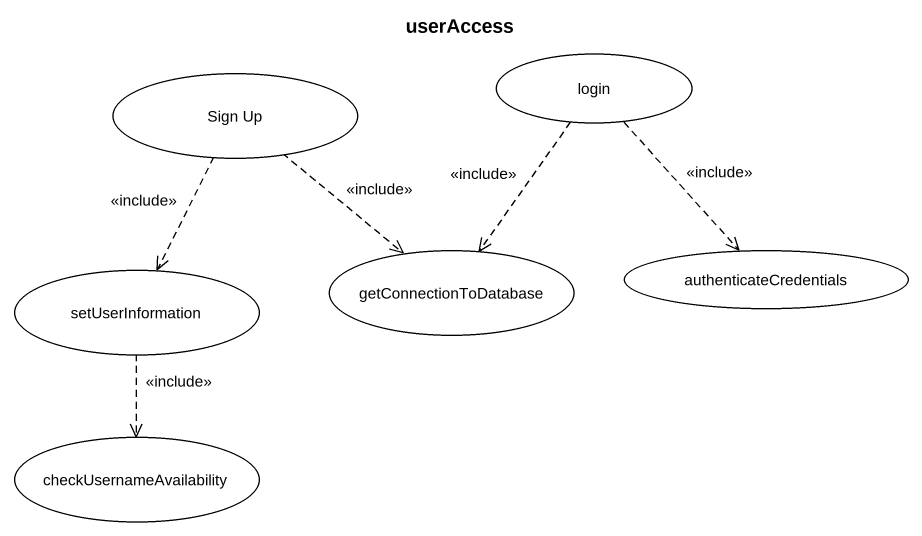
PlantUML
@startuml
title userAccess
usecase "Sign Up" as Sign_Up
usecase login
usecase setUserInformation
usecase getConnectionToDatabase
usecase authenticateCredentials
usecase checkUsernameAvailability
Sign_Up ..> setUserInformation : <<include>>
Sign_Up ..> getConnectionToDatabase : <<include>>
login ..> getConnectionToDatabase : <<include>>
login ..> authenticateCredentials : <<include>>
setUserInformation ..> checkUsernameAvailability : <<include>>
@enduml
